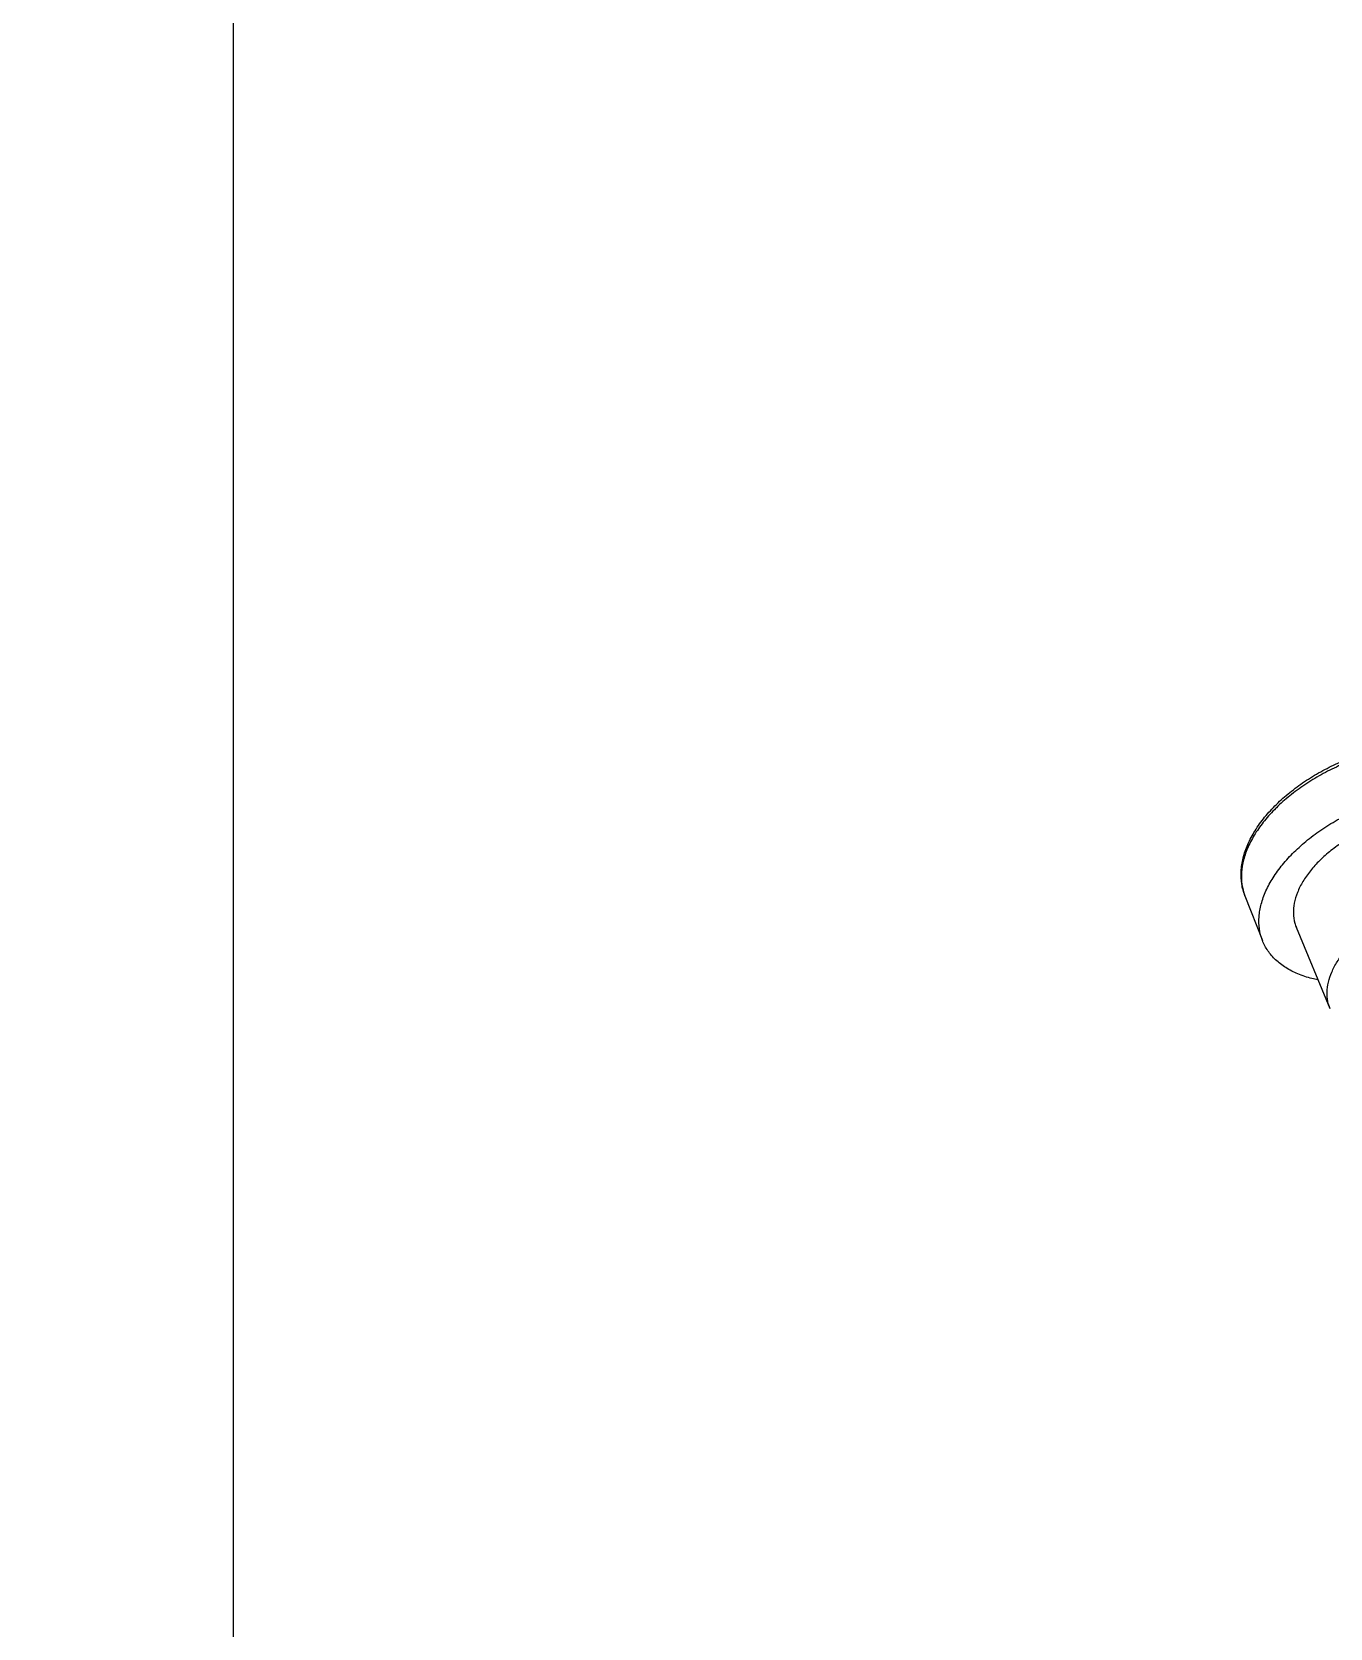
# Model space of a CAD drawing. Header units: millimetres. Extents: x 1786 to 2940, y -3417 to -1928.
# Drawn here: x 2062.8 to 2095.02, y -3302.07 to -3262.44 of the extents above; entities that cross this region are included whole.
import ezdxf

# ---------------------------------------------------------------- set-up
doc = ezdxf.new("R2010")
doc.units = ezdxf.units.MM

# ---------------------------------------------------------------- blocks, each defined once
blk = doc.blocks.new('*u7')
at = {"color": 7, "linetype": 'Continuous'}
for p, q in [((108.4188535735998, -3.8655406598225, -3e-09), (109.3490564070999, -6.101577615122551, -3e-09)), ((110.7675437147, -6.983506068622546, -3e-09), (110.2836204963, -5.745422849522583, -3e-09))]:
    blk.add_line(p, q, dxfattribs=at)
blk.add_arc((106.5788488249, -6.031945089322562, -3e-09), 4.7364107974, 314.5238464709006, 314.7335416221931, dxfattribs=at)
for points, start_tangent, end_tangent in [([(108.4188412713997, -3.865545771922598, -3e-09), (108.4786602976997, -4.06106535052254, -3e-09), (108.5006927988998, -4.32075779742263, -3e-09), (108.4646725025, -4.594640528522632, -3e-09), (108.3713326776997, -4.877138081322528, -3e-09), (108.2225734541998, -5.162499620122617, -3e-09), (108.0214231407999, -5.444916007122629, -3e-09), (107.7719765779998, -5.718638059022624, -3e-09)], (0.3837321414886604, -0.9234444453179231), (-0.7129570055814295, -0.7012077496665033)), ([(108.7536378627997, -4.660725643322621, -3e-09), (108.9196403740998, -4.698292191022574, -3e-09), (109.3060938262997, -4.825882056022465, -3e-09), (109.6415491644998, -4.998623831922487, -3e-09), (109.9199392573, -5.213316024022561, -3e-09), (110.1358973355, -5.46562240712251, -3e-09), (110.2836248223998, -5.745438472522437, -3e-09)], (0.9806851247283586, -0.1955931648512387), (0.3641022926326208, -0.9313589643631877)), ([(108.7021794114999, -7.954675014322447, -3e-09), (108.9625211555999, -7.667425475022583, -3e-09), (109.1695886644998, -7.370839660522506, -3e-09), (109.3185709165, -7.071876277022511, -3e-09), (109.4061684283997, -6.777800819722415, -3e-09), (109.4309152841997, -6.493404149222442, -3e-09), (109.3918605855997, -6.225981305422465, -3e-09), (109.3490019665001, -6.101562095322606, -3e-09)], (0.7129570055468345, 0.701207749701678), (-0.384135097656266, 0.9232768960331517)), ([(110.2836248223998, -5.745438472522437, -3e-09), (110.2857928197, -5.751019894722504, -3e-09), (110.3669541076997, -6.064460925822459, -3e-09), (110.3777633314999, -6.400230369422616, -3e-09), (110.3178833879997, -6.752078228222445, -3e-09), (110.1885708831001, -7.112893073522628, -3e-09), (109.9913124293998, -7.477736913322587, -3e-09), (109.7299514205997, -7.83865598722241, -3e-09), (109.4098473735999, -8.188279266322525, -3e-09)], (0.3641022926226689, -0.9313589643670782), (-0.712957005574453, -0.7012077496735968)), ([(110.7675437147, -6.983506068622546, -3e-09), (110.8543796147997, -7.305742962122622, -3e-09), (110.8717014597, -7.65244223112245, -3e-09), (110.8166828547, -8.018396836822603, -3e-09), (110.6883684904997, -8.39522675282251, -3e-09), (110.4889540926997, -8.773726728522433, -3e-09), (110.2232956632997, -9.145167017722542, -3e-09), (109.8976959991001, -9.50208628172254, -3e-09)], (0.3640443412770676, -0.9313816175897751), (-0.7129570055739516, -0.7012077496741065)), ([(109.9123853890997, -9.396632477722505, -3e-09), (110.227074893, -9.050388986222515, -3e-09), (110.4835034569996, -8.69357389822244, -3e-09), (110.6769091876999, -8.33281329032252, -3e-09), (110.8037005298997, -7.974806507522544, -3e-09), (110.8615229608999, -7.626201756322416, -3e-09), (110.8493027149998, -7.293472647022554, -3e-09), (110.7675437221001, -6.983506065722622, -3e-09)], (0.7103867123826827, 0.7038115648880201), (-0.3640505299436013, 0.9313791986338235)), ([(109.4098473735999, -8.188279266322525, -3e-09), (109.0376097070998, -8.51973512772247, -3e-09), (108.6192734388997, -8.82779167562262, -3e-09), (108.1630353035998, -9.106387398522429, -3e-09), (107.6786804113999, -9.349798414622455, -3e-09), (107.1726153772997, -9.554824779822411, -3e-09), (106.6552963879999, -9.717021173922603, -3e-09), (106.1369908910997, -9.833200687822455, -3e-09), (105.6273388414997, -9.901318216022446, -3e-09), (105.1351228158996, -9.920221030622542, -3e-09), (104.6690417686, -9.889417011522482, -3e-09), (104.2387106757997, -9.809432325522494, -3e-09), (103.8522572236998, -9.68184246062242, -3e-09), (103.5168018853997, -9.509100684622581, -3e-09), (103.2384117925999, -9.294408492522507, -3e-09), (103.0224537145, -9.042102109422558, -3e-09), (102.8978527893, -8.8178453997225, -3e-09)], (-0.7129570055728707, -0.7012077496752055), (-0.4042120829743036, 0.9146652895882597)), ([(103.8093490833999, -8.406162421322506, -3e-09), (103.8683024253, -8.525855709422558, -3e-09), (104.0304284847998, -8.74139392762254, -3e-09), (104.2493784231997, -8.923835612622497, -3e-09), (104.5203922973001, -9.069127634022607, -3e-09), (104.8373714837999, -9.173939364522539, -3e-09), (105.1931575322997, -9.235905622222617, -3e-09), (105.5797529447, -9.253664049322424, -3e-09), (105.9885460684, -9.226850544122499, -3e-09), (106.4105295055997, -9.156064330422396, -3e-09), (106.8364370066997, -9.042831274222408, -3e-09), (107.2568730939997, -8.889585303422564, -3e-09), (107.6616921575996, -8.700060662722535, -3e-09), (108.0439202494999, -8.477330159022586, -3e-09), (108.3936249001999, -8.226811498122515, -3e-09), (108.7021794114999, -7.954675014322447, -3e-09)], (0.3841350976306193, -0.9232768960438221), (0.7129570055582822, 0.7012077496900383)), ([(109.8976959991001, -9.50208628172254, -3e-09), (109.5315140796997, -9.82811601912249, -3e-09), (109.1222042898999, -10.12940204482243, -3e-09), (108.6772594147997, -10.4009386071225, -3e-09), (108.2046384775999, -10.6382110093225, -3e-09), (107.7126212396997, -10.8372534053226, -3e-09), (107.2095394880998, -10.99471813442256, -3e-09), (106.7039851916998, -11.10776995882247, -3e-09), (106.2047681138997, -11.17416244892252, -3e-09), (105.7202572486999, -11.19233764632258, -3e-09), (105.2589971072998, -11.1613368592225, -3e-09), (104.8302580688996, -11.08116504232248, -3e-09), (104.4420896735996, -10.95285026132251, -3e-09), (104.1028171976, -10.77907979642259, -3e-09), (103.8198775046999, -10.56484541102259, -3e-09), (103.5962078816001, -10.31446137242256, -3e-09), (103.4348637466001, -10.03393851672263, -3e-09)], (-0.7129570055706688, -0.7012077496774444), (-0.4039658796089988, 0.9147740530380865)), ([(103.4348752753999, -10.03393342112258, -3e-09), (103.5624929699998, -10.26226727472249, -3e-09), (103.7783220230999, -10.5120420111225, -3e-09), (104.0556438458998, -10.72410217072252, -3e-09), (104.3893085564, -10.89450978412242, -3e-09), (104.7731199816999, -11.02010037232253, -3e-09), (105.1999507217997, -11.09854171072243, -3e-09), (105.6618745053997, -11.12837713942258, -3e-09), (106.1503133812998, -11.10905261252242, -3e-09), (106.6561970117, -11.04092698782256, -3e-09), (107.1701311086999, -10.92526536202263, -3e-09), (107.6825718866999, -10.76421557802246, -3e-09), (108.184003291, -10.56076833962243, -3e-09), (108.6651137117997, -10.31870167362263, -3e-09), (109.1169689011999, -10.04251077202252, -3e-09), (109.5311778821997, -9.737324515422415, -3e-09), (109.9000487705998, -9.40881023022257, -3e-09)], (0.4042633187992481, -0.9146426455580439), (0.7129570055683814, 0.7012077496797702))]:
    blk.add_spline(points, degree=3, dxfattribs=dict(at, start_tangent=start_tangent, end_tangent=end_tangent))

msp = doc.modelspace()

# ---------------------------------------------------------------- linework, layer by layer
at = {"layer": 'Defpoints', "color": 2, "elevation": -3e-09}
for points in [[(2067.794016160957, -3409.718440672838), (1818.186855460893, -3409.718440672838), (1818.186855460893, -3060.626840182116), (2067.794016160957, -3060.626840182116)], [(2067.794016160957, -3409.718440672838), (2317.401176861021, -3409.718440672838), (2317.401176861021, -3060.626840182116), (2067.794016160957, -3060.626840182116)]]:
    msp.add_lwpolyline(points, close=True, dxfattribs=at)

# ---------------------------------------------------------------- block references
at = {"xscale": 0.9, "yscale": 0.9, "zscale": 0.9, "rotation": 180}
msp.add_blockref('*u7', (2192.597596510989, -3290.172640427477, -3e-09), dxfattribs=at)

doc.saveas('drawing.dxf')
